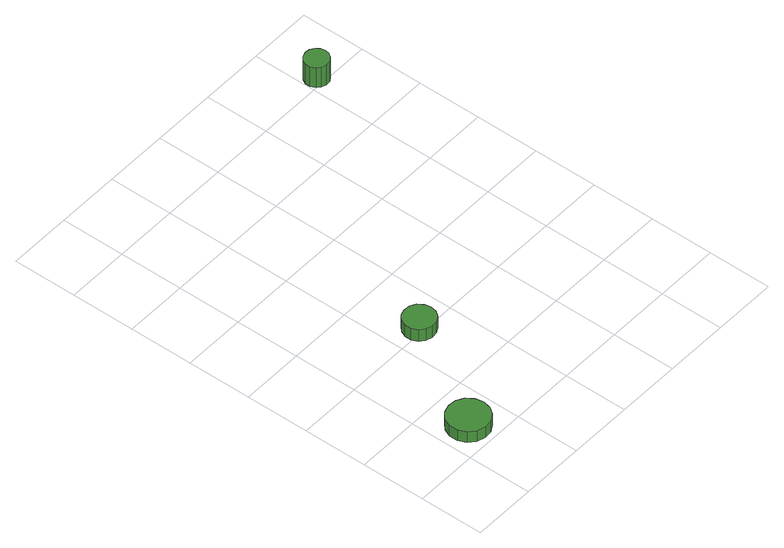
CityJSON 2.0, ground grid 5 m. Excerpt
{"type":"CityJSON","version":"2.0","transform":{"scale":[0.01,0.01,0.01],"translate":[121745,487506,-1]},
"CityObjects":{
"tree1":{"type":"SolitaryVegetationObject","attributes":{"function":"something"},"geometry":[{"type":"MultiSurface","lod":"1","boundaries":[[[0,1,2,3,4,5,6,7,8,9,10,11,12,13,14]],[[15,16,17,18,19,20,21,22,23,24,25,26,27,28,29]],[[0,29,28,1]],[[1,28,27,2]],[[2,27,26,3]],[[3,26,25,4]],[[4,25,24,5]],[[5,24,23,6]],[[6,23,22,7]],[[7,22,21,8]],[[8,21,20,9]],[[9,20,19,10]],[[10,19,18,11]],[[11,18,17,12]],[[12,17,16,13]],[[13,16,15,14]],[[14,15,29,0]]]}]},
"tree2":{"type":"SolitaryVegetationObject","attributes":{"function":"something"},"geometry":[{"type":"MultiSurface","lod":"1","boundaries":[[[30,31,32,33,34,35,36,37,38,39,40,41,42,43,44]],[[45,46,47,48,49,50,51,52,53,54,55,56,57,58,59]],[[30,59,58,31]],[[31,58,57,32]],[[32,57,56,33]],[[33,56,55,34]],[[34,55,54,35]],[[35,54,53,36]],[[36,53,52,37]],[[37,52,51,38]],[[38,51,50,39]],[[39,50,49,40]],[[40,49,48,41]],[[41,48,47,42]],[[42,47,46,43]],[[43,46,45,44]],[[44,45,59,30]]]}]},
"tree3":{"type":"SolitaryVegetationObject","attributes":{"function":"something"},"geometry":[{"type":"MultiSurface","lod":"1","boundaries":[[[60,61,62,63,64,65,66,67,68,69,70,71,72,73,74]],[[75,76,77,78,79,80,81,82,83,84,85,86,87,88,89]],[[60,89,88,61]],[[61,88,87,62]],[[62,87,86,63]],[[63,86,85,64]],[[64,85,84,65]],[[65,84,83,66]],[[66,83,82,67]],[[67,82,81,68]],[[68,81,80,69]],[[69,80,79,70]],[[70,79,78,71]],[[71,78,77,72]],[[72,77,76,73]],[[73,76,75,74]],[[74,75,89,60]]]}]}
},
"vertices":[
[385,204,169],[371,269,169],[332,323,169],[275,356,169],[209,363,169],[146,343,169],[96,298,169],[69,238,169],[69,171,169],[96,110,169],[146,66,169],[209,45,169],[275,52,169],[332,86,169],[371,139,169],[371,139,69],[332,86,69],[275,52,69],[209,45,69],[146,66,69],[96,110,69],[69,171,69],[69,238,69],[96,298,69],[146,343,69],[209,363,69],[275,356,69],[332,323,69],[371,269,69],[385,204,69],
[844,1036,177],[833,1085,177],[803,1127,177],[759,1152,177],[709,1157,177],[660,1142,177],[622,1108,177],[602,1061,177],[602,1010,177],[622,963,177],[660,929,177],[709,914,177],[759,919,177],[803,944,177],[833,986,177],[833,986,70],[803,944,70],[759,919,70],[709,914,70],[660,929,70],[622,963,70],[602,1010,70],[602,1061,70],[622,1108,70],[660,1142,70],[709,1157,70],[759,1152,70],[803,1127,70],[833,1085,70],[844,1036,70],
[2197,3062,253],[2189,3100,253],[2166,3131,253],[2133,3151,253],[2094,3155,253],[2057,3143,253],[2029,3117,253],[2013,3082,253],[2013,3043,253],[2029,3008,253],[2057,2982,253],[2094,2970,253],[2133,2974,253],[2166,2993,253],[2189,3025,253],[2189,3025,68],[2166,2993,68],[2133,2974,68],[2094,2970,68],[2057,2982,68],[2029,3008,68],[2013,3043,68],[2013,3082,68],[2029,3117,68],[2057,3143,68],[2094,3155,68],[2133,3151,68],[2166,3131,68],[2189,3100,68],[2197,3062,68]
]}
